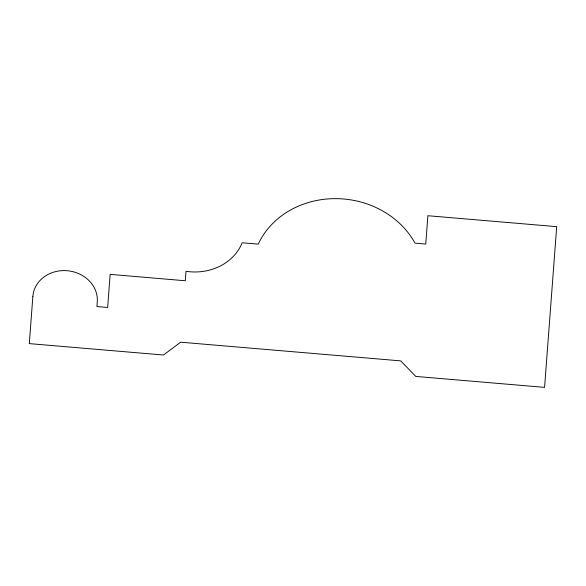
<?xml version="1.0" encoding="UTF-8"?>
<svg xmlns="http://www.w3.org/2000/svg" width="586" height="586" viewBox="0 0 586 586"><rect width="100%" height="100%" fill="white"/><g stroke="black" fill="none" stroke-linecap="round" stroke-linejoin="round"><path stroke-width="0.88" d="M32.867 296.348L29.3 343.616L163.487 355.013L180.656 342.195L400.729 360.881L415.76 376.424L544.577 387.361L556.7 226.657L427.883 215.721L425.744 244.076L415.005 243.168A85.922 75.579 6.7 0 0 334.767 198.639A85.922 75.579 6.7 0 0 258.28 244.135L242.179 242.765A51.81 45.576 6.7 0 1 186.004 271.296L185.293 280.753L110.146 274.373L107.656 307.46L96.917 306.544L97.276 301.819A32.325 28.436 6.7 0 0 67.207 270.725A32.325 28.436 6.7 0 0 32.867 296.348"/></g></svg>
